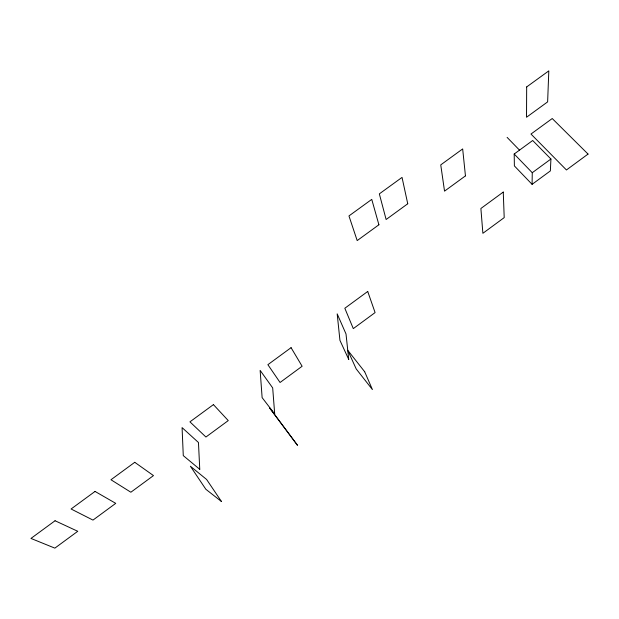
<?xml version="1.0" encoding="UTF-8"?>
<svg xmlns="http://www.w3.org/2000/svg" width="619" height="619" viewBox="0 0 619 619"><rect width="100%" height="100%" fill="white"/><g stroke="black" fill="none" stroke-linecap="round" stroke-linejoin="round"><path stroke-width="0.93" d="M532.085 184.338L532.263 172.709L514.196 154.015L532.688 140.498L550.925 159.021L550.361 170.914L532.085 184.338L514.381 165.907L514.196 154.015M532.263 172.709L550.925 159.021M507.108 137.372L519.411 150.03M526.676 86.931L526.521 117.246L547.629 101.88L548.813 70.868L526.676 86.931M55.06 520.749L30.95 538.429L54.859 548.132L77.762 531.288L55.06 520.749M95.04 491.432L71.084 508.996L92.982 520.092L115.738 503.355L95.04 491.432M134.756 462.308L110.963 479.756L130.864 492.229L153.481 475.593L134.756 462.308M213.423 404.617L189.932 421.849L205.926 437.022L228.256 420.587L213.423 404.617M291.069 347.677L267.88 364.684L280.059 382.488L302.126 366.255L291.069 347.677M367.725 291.464L344.829 308.254L353.294 328.619L375.091 312.587L367.725 291.464M503.262 192.076L480.886 208.487L482.882 233.301L504.206 217.617L503.262 192.076M588.05 154.077L566.439 169.97L530.978 134.044L552.233 118.531L588.05 154.077M378.905 224.774L357.186 240.59L348.954 215.93L371.756 199.38L378.905 224.774M407.743 203.767L386.124 219.513L379.339 193.871L402.033 177.405L407.743 203.767M465.449 175.881L444.535 191.139L440.751 164.878L462.672 148.931L465.449 175.881M221.478 501.529L205.856 489.281L190.389 466.231L206.607 479.47L221.478 501.529M199.759 469.318L183.278 455.623L182.079 427.605L198.459 442.508L199.759 469.318M364.692 371.764L347.739 350.261L356.188 368.916L372.406 389.56L364.692 371.764M297.414 445.193L269.582 407.867L297.414 445.193M274.704 414.026L262.123 397.622L260.135 370.363L272.685 387.912L274.704 414.026M348.721 359.407L339.939 340.365L337.185 313.864L346.013 333.981L348.721 359.407"/></g></svg>
